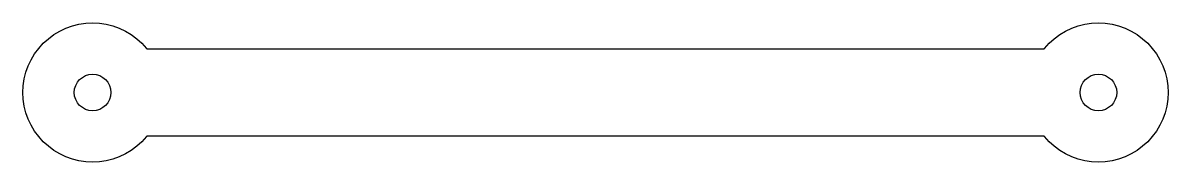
# Model space of a CAD drawing. Header units: millimetres. Extents: x -4 to 61.8, y -4 to 4.
import ezdxf

# ---------------------------------------------------------------- set-up
doc = ezdxf.new("R2010")
doc.units = ezdxf.units.MM
doc.layers.add('CUT_INNER', color=6, linetype='Continuous')
doc.layers.add('CUT_OUTER', color=1, linetype='Continuous')

msp = doc.modelspace()

# ---------------------------------------------------------------- linework, layer by layer
at = {"layer": 'CUT_INNER'}
for centre in [(0, 0), (57.75, 0)]:
    msp.add_circle(centre, 1.05, dxfattribs=at)
at = {"layer": 'CUT_OUTER'}
msp.add_lwpolyline([(3.092, -2.5376), (2.8284, -2.8284), (2.5376, -3.092), (2.2223, -3.3259), (1.8856, -3.5277), (1.5307, -3.6955), (1.1611, -3.8278), (0.7804, -3.9231), (0.3921, -3.9807), (0, -4), (-0.3921, -3.9807), (-0.7804, -3.9231), (-1.1611, -3.8278), (-1.5307, -3.6955), (-1.8856, -3.5277), (-2.2223, -3.3259), (-2.5376, -3.092), (-2.8284, -2.8284), (-3.092, -2.5376), (-3.3259, -2.2223), (-3.5277, -1.8856), (-3.6955, -1.5307), (-3.8278, -1.1611), (-3.9231, -0.7804), (-3.9807, -0.3921), (-4, 0), (-3.9807, 0.3921), (-3.9231, 0.7804), (-3.8278, 1.1611), (-3.6955, 1.5307), (-3.5277, 1.8856), (-3.3259, 2.2223), (-3.092, 2.5376), (-2.8284, 2.8284), (-2.5376, 3.092), (-2.2223, 3.3259), (-1.8856, 3.5277), (-1.5307, 3.6955), (-1.1611, 3.8278), (-0.7804, 3.9231), (-0.3921, 3.9807), (0, 4), (0.3921, 3.9807), (0.7804, 3.9231), (1.1611, 3.8278), (1.5307, 3.6955), (1.8856, 3.5277), (2.2223, 3.3259), (2.5376, 3.092), (2.8284, 2.8284), (3.092, 2.5376), (3.1199, 2.5), (54.6301, 2.5), (54.658, 2.5376), (54.9216, 2.8284), (55.2124, 3.092), (55.5277, 3.3259), (55.8644, 3.5277), (56.2193, 3.6955), (56.5889, 3.8278), (56.9696, 3.9231), (57.3579, 3.9807), (57.75, 4), (58.1421, 3.9807), (58.5304, 3.9231), (58.9111, 3.8278), (59.2807, 3.6955), (59.6356, 3.5277), (59.9723, 3.3259), (60.2876, 3.092), (60.5784, 2.8284), (60.842, 2.5376), (61.0759, 2.2223), (61.2777, 1.8856), (61.4455, 1.5307), (61.5778, 1.1611), (61.6731, 0.7804), (61.7307, 0.3921), (61.75, 0), (61.7307, -0.3921), (61.6731, -0.7804), (61.5778, -1.1611), (61.4455, -1.5307), (61.2777, -1.8856), (61.0759, -2.2223), (60.842, -2.5376), (60.5784, -2.8284), (60.2876, -3.092), (59.9723, -3.3259), (59.6356, -3.5277), (59.2807, -3.6955), (58.9111, -3.8278), (58.5304, -3.9231), (58.1421, -3.9807), (57.75, -4), (57.3579, -3.9807), (56.9696, -3.9231), (56.5889, -3.8278), (56.2193, -3.6955), (55.8644, -3.5277), (55.5277, -3.3259), (55.2124, -3.092), (54.9216, -2.8284), (54.658, -2.5376), (54.6301, -2.5), (3.1199, -2.5)], close=True, dxfattribs=at)

doc.saveas('drawing.dxf')
